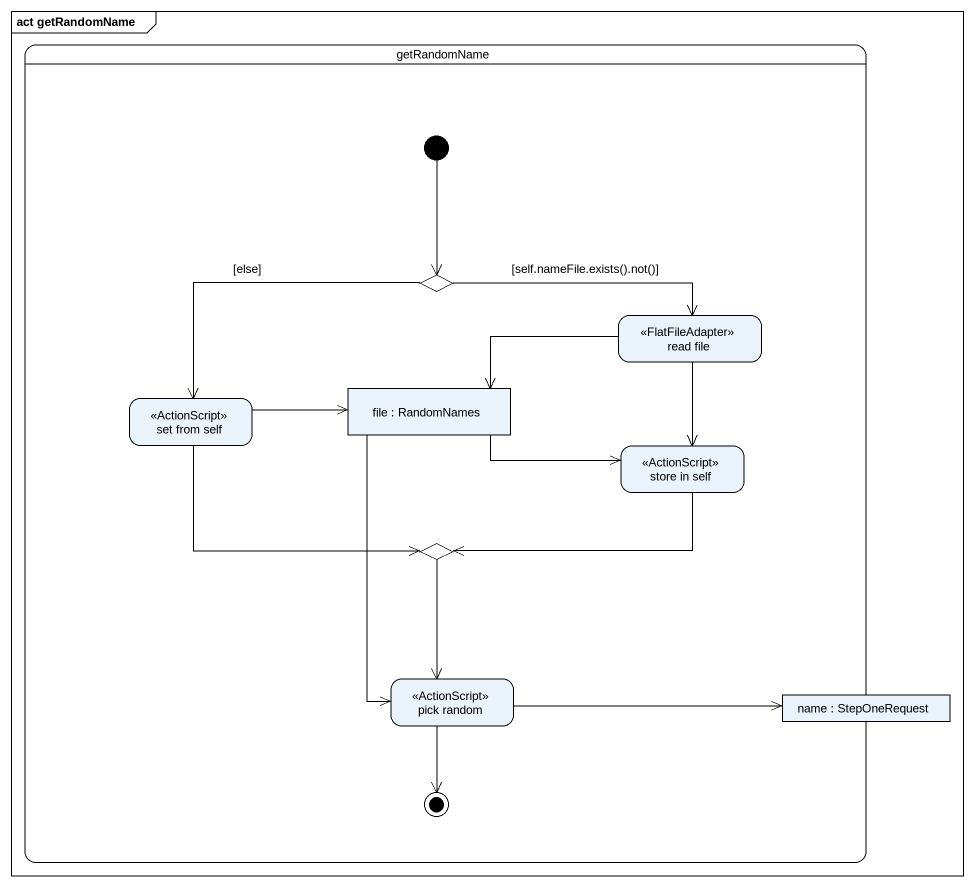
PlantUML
@startuml
mainframe act getRandomName
hide empty description
state getRandomName {
  state choice1 <<choice>>
  state "read file" as read_file <<FlatFileAdapter>>
  state "set from self" as set_from_self <<ActionScript>>
  state "file : RandomNames" as file_ <<object>>
  state "store in self" as store_in_self <<ActionScript>>
  state choice2 <<choice>>
  state "pick random" as pick_random <<ActionScript>>
  state "name : StepOneRequest" as name <<object>>
  [*] --> choice1
  pick_random --> [*]
}
choice1 -right-> read_file : [self.nameFile.exists().not()]
choice1 -left-> set_from_self : [else]
read_file -left-> file_
read_file --> store_in_self
set_from_self -right-> file_
set_from_self -right-> choice2
file_ -right-> store_in_self
file_ --> pick_random
store_in_self -left-> choice2
choice2 --> pick_random
pick_random -right-> name
@enduml
